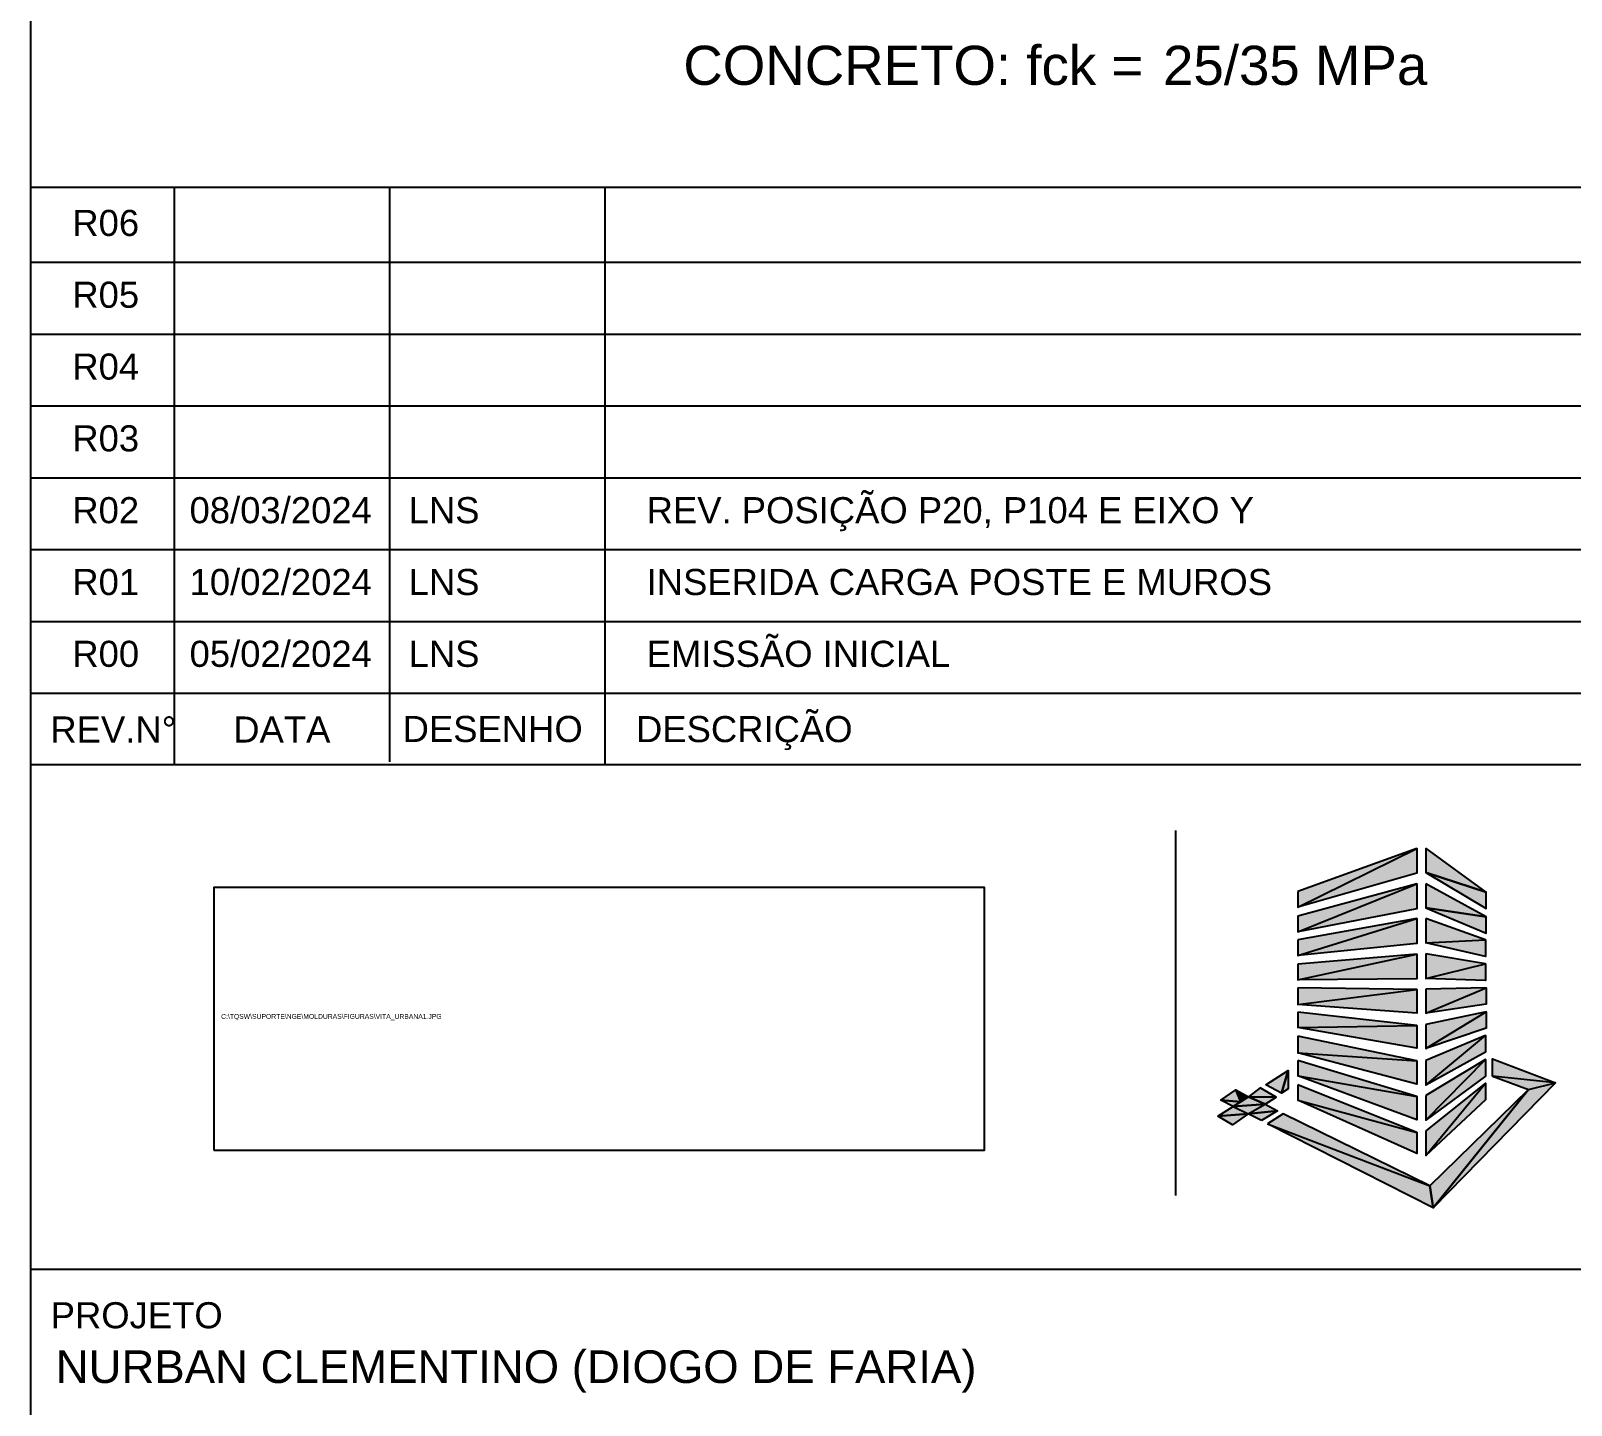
# Model space of a CAD drawing. Extents: x 0 to 119, y 0 to 84.
# Drawn here: x 100.4 to 112.21, y 8.58 to 19.12 of the extents above; entities that cross this region are included whole.
import ezdxf

# ---------------------------------------------------------------- set-up
doc = ezdxf.new("R2010")
doc.units = 0
doc.header["$MEASUREMENT"] = 0
for name, color, linetype in [('15', 12, 'CONTINUOUS'), ('3', 7, 'CONTINUOUS'), ('35', 255, 'CONTINUOUS'), ('40', 7, 'CONTINUOUS'), ('47', 7, 'CONTINUOUS'), ('48', 7, 'CONTINUOUS')]:
    doc.layers.add(name, color=color, linetype=linetype)
doc.styles.add('TQS_ARIAL', font='arial.ttf')

msp = doc.modelspace()

# ---------------------------------------------------------------- linework, layer by layer
at = {"layer": '3', "color": 7, "linetype": 'Continuous'}
for p, q in [((100.4, 1.2), (100.4, 13.306435)), ((100.4, 1.2), (100.4, 13.306435)), ((100.4, 1.2), (100.4, 13.306435)), ((100.4, 1.2), (100.4, 13.306435)), ((109.178321, 12.984023), (109.178321, 10.185748)), ((100.4, 1.2), (100.4, 12.787268)), ((100.4, 1.2), (100.4, 12.787268)), ((100.4, 1.2), (100.4, 12.487268)), ((100.4, 1.2), (100.4, 12.487268)), ((100.4, 1.2), (100.4, 12.487268)), ((100.4, 1.2), (100.4, 12.487268)), ((100.4, 1.2), (100.4, 12.487268)), ((100.4, 1.2), (100.4, 12.487268)), ((100.4, 9.622651), (117.9, 9.622651))]:
    msp.add_line(p, q, dxfattribs=at)
at = {"layer": '35', "color": 255, "linetype": 'Continuous'}
for points in [[(111.61085, 11.100285), (111.61085, 11.233446), (112.093054, 11.050403), (111.61085, 11.100285)], [(109.873525, 11.035078), (110.043641, 11.143797), (109.993532, 10.971469), (109.873525, 11.035078)], [(109.993532, 10.971469), (110.043641, 11.143797), (110.043259, 11.003274), (109.993532, 10.971469)], [(109.680257, 10.905474), (109.528123, 10.917667), (109.643023, 10.996817), (109.680257, 10.905474)], [(109.680257, 10.905474), (109.643023, 10.996817), (109.739635, 10.942586), (109.680257, 10.905474)], [(109.739635, 10.942586), (109.950859, 10.941101), (109.829332, 11.010701), (109.739635, 10.942586)], [(111.156688, 10.092411), (111.130222, 10.261129), (111.886533, 10.999944), (111.156688, 10.092411)], [(111.156688, 10.092411), (111.886533, 10.999944), (112.093054, 11.050403), (111.156688, 10.092411)], [(112.093054, 11.050403), (111.61085, 11.100285), (111.886533, 10.999944), (112.093054, 11.050403)], [(109.620879, 10.868361), (109.528123, 10.917667), (109.680257, 10.905474), (109.620879, 10.868361)], [(109.867952, 10.886396), (109.739635, 10.942586), (109.620879, 10.868361), (109.867952, 10.886396)], [(109.737862, 10.813302), (109.867952, 10.886396), (109.620879, 10.868361), (109.737862, 10.813302)], [(109.737862, 10.813302), (109.867952, 10.886396), (109.960609, 10.83583), (109.737862, 10.813302)], [(109.950859, 10.941101), (109.739635, 10.942586), (109.867952, 10.886396), (109.950859, 10.941101)], [(109.505161, 10.794825), (109.620879, 10.868361), (109.737862, 10.813302), (109.505161, 10.794825)], [(109.505161, 10.794825), (109.737862, 10.813302), (109.505161, 10.794825)], [(109.505161, 10.794825), (109.737862, 10.813302), (109.615533, 10.728623), (109.505161, 10.794825)], [(109.839219, 10.760634), (109.737862, 10.813302), (109.960609, 10.83583), (109.839219, 10.760634)], [(109.886053, 10.736937), (111.130222, 10.261129), (110.004891, 10.812608), (109.886053, 10.736937)], [(109.886053, 10.736937), (111.130222, 10.261129), (111.156688, 10.092411), (109.886053, 10.736937)]]:
    msp.add_lwpolyline(points, dxfattribs=at)
for points in [[(111.61085, 11.100285), (111.61085, 11.233446), (112.093054, 11.050403)], [(109.873525, 11.035078), (110.043641, 11.143797), (109.993532, 10.971469)], [(109.993532, 10.971469), (110.043641, 11.143797), (110.043259, 11.003274)], [(109.680257, 10.905474), (109.528123, 10.917667), (109.643023, 10.996817)], [(109.680257, 10.905474), (109.643023, 10.996817), (109.680257, 10.905474)], [(109.680257, 10.905474), (109.643023, 10.996817), (109.739635, 10.942586)], [(109.739635, 10.942586), (109.950859, 10.941101), (109.829332, 11.010701)], [(109.739635, 10.942586), (109.829332, 11.010701), (109.739635, 10.942586)], [(109.873525, 11.035078), (109.993532, 10.971469), (109.873525, 11.035078)], [(109.993532, 10.971469), (110.043259, 11.003274), (109.993532, 10.971469)], [(111.156688, 10.092411), (111.130222, 10.261129), (111.886533, 10.999944)], [(111.156688, 10.092411), (111.886533, 10.999944), (112.093054, 11.050403)], [(111.156688, 10.092411), (112.093054, 11.050403), (111.156688, 10.092411)], [(111.156688, 10.092411), (111.886533, 10.999944), (111.156688, 10.092411)], [(112.093054, 11.050403), (111.61085, 11.100285), (111.886533, 10.999944)], [(111.61085, 11.100285), (112.093054, 11.050403), (111.61085, 11.100285)], [(112.093054, 11.050403), (111.886533, 10.999944), (112.093054, 11.050403)], [(109.620879, 10.868361), (109.528123, 10.917667), (109.680257, 10.905474)], [(109.867952, 10.886396), (109.739635, 10.942586), (109.620879, 10.868361)], [(109.620879, 10.868361), (109.680257, 10.905474), (109.620879, 10.868361)], [(109.737862, 10.813302), (109.867952, 10.886396), (109.620879, 10.868361)], [(109.867952, 10.886396), (109.620879, 10.868361), (109.867952, 10.886396)], [(109.680257, 10.905474), (109.739635, 10.942586), (109.680257, 10.905474)], [(109.737862, 10.813302), (109.867952, 10.886396), (109.960609, 10.83583)], [(109.950859, 10.941101), (109.739635, 10.942586), (109.867952, 10.886396)], [(109.950859, 10.941101), (109.867952, 10.886396), (109.950859, 10.941101)], [(109.505161, 10.794825), (109.620879, 10.868361), (109.737862, 10.813302)], [(109.505161, 10.794825), (109.737862, 10.813302), (109.505161, 10.794825)], [(109.505161, 10.794825), (109.737862, 10.813302), (109.615533, 10.728623)], [(109.505161, 10.794825), (109.615533, 10.728623), (109.505161, 10.794825)], [(109.737862, 10.813302), (109.620879, 10.868361), (109.737862, 10.813302)], [(109.737862, 10.813302), (109.960609, 10.83583), (109.737862, 10.813302)], [(109.839219, 10.760634), (109.737862, 10.813302), (109.960609, 10.83583)], [(109.839219, 10.760634), (109.960609, 10.83583), (109.839219, 10.760634)], [(109.886053, 10.736937), (111.130222, 10.261129), (110.004891, 10.812608)], [(109.886053, 10.736937), (110.004891, 10.812608), (109.886053, 10.736937)], [(109.886053, 10.736937), (111.130222, 10.261129), (111.156688, 10.092411)], [(109.886053, 10.736937), (111.156688, 10.092411), (109.886053, 10.736937)]]:
    msp.add_solid(points, dxfattribs=at)
at = {"layer": '40', "linetype": 'Continuous'}
for p, q in [((100.4, 0.999998), (100.4, 83.099999)), ((100.4, 17.916969), (117.9, 17.916969)), ((101.50119, 13.487208), (101.50119, 17.916969)), ((103.152976, 13.512208), (103.152976, 17.916969)), ((104.804762, 13.487208), (104.804762, 17.916969)), ((100.4, 17.341374), (117.9, 17.341374)), ((100.4, 16.790779), (117.9, 16.790779)), ((100.4, 16.240184), (117.9, 16.240184)), ((100.4, 15.689588), (117.9, 15.689588)), ((100.4, 15.138993), (117.9, 15.138993)), ((100.4, 14.588398), (117.9, 14.588398)), ((100.4, 14.037803), (117.9, 14.037803)), ((117.9, 13.48906), (100.4, 13.48906))]:
    msp.add_line(p, q, dxfattribs=at)
msp.add_lwpolyline([(101.804915, 10.535054), (107.713889, 10.535054), (107.713889, 12.54662), (101.804915, 12.54662), (101.804915, 10.535054)], dxfattribs=at)
at = {"layer": '47', "linetype": 'Continuous'}
for points in [[(111.100355, 12.848823), (111.100355, 12.662247), (111.562133, 12.513322), (111.100355, 12.848823)], [(111.562133, 12.513322), (111.100355, 12.662247), (111.562133, 12.386335), (111.562133, 12.513322)], [(111.100355, 12.576519), (111.100355, 12.39194), (111.562031, 12.323464), (111.100355, 12.576519)], [(111.562031, 12.323464), (111.100355, 12.39194), (111.562031, 12.196477), (111.562031, 12.323464)], [(111.100355, 12.31069), (111.100355, 12.122894), (111.556402, 12.145555), (111.100355, 12.31069)], [(111.556402, 12.145555), (111.556402, 12.018568), (111.100355, 12.122894), (111.556402, 12.145555)], [(111.100355, 12.038385), (111.100355, 11.849737), (111.556299, 11.962829), (111.100355, 12.038385)], [(111.556299, 11.962829), (111.556299, 11.835842), (111.100355, 11.849737), (111.556299, 11.962829)], [(111.100355, 11.76967), (111.100355, 11.583426), (111.562133, 11.779246), (111.100355, 11.76967)], [(111.562133, 11.779246), (111.562133, 11.652259), (111.100355, 11.583426), (111.562133, 11.779246)], [(111.100355, 11.497365), (111.100355, 11.312569), (111.562031, 11.595501), (111.100355, 11.497365)], [(111.562031, 11.595501), (111.562031, 11.468514), (111.100355, 11.312569), (111.562031, 11.595501)], [(111.100355, 11.221965), (111.100355, 11.033424), (111.556402, 11.412188), (111.100355, 11.221965)], [(111.556402, 11.412188), (111.556402, 11.285201), (111.100355, 11.033424), (111.556402, 11.412188)], [(111.100355, 10.951904), (111.100355, 10.763362), (111.556402, 11.22904), (111.100355, 10.951904)], [(111.556402, 11.22904), (111.556402, 11.102053), (111.100355, 10.763362), (111.556402, 11.22904)], [(111.100355, 10.681842), (111.100355, 10.493301), (111.556402, 11.046927), (111.100355, 10.681842)], [(111.556402, 11.046927), (111.556402, 10.91994), (111.100355, 10.493301), (111.556402, 11.046927)]]:
    msp.add_lwpolyline(points, dxfattribs=at)
for points in [[(111.100355, 12.848823), (111.100355, 12.662247), (111.562133, 12.513322)], [(111.100355, 12.848823), (111.562133, 12.513322), (111.100355, 12.848823)], [(111.562133, 12.513322), (111.100355, 12.662247), (111.562133, 12.386335)], [(111.100355, 12.576519), (111.100355, 12.39194), (111.562031, 12.323464)], [(111.100355, 12.576519), (111.562031, 12.323464), (111.100355, 12.576519)], [(111.562133, 12.513322), (111.562133, 12.386335), (111.562133, 12.513322)], [(111.562031, 12.323464), (111.100355, 12.39194), (111.562031, 12.196477)], [(111.100355, 12.31069), (111.100355, 12.122894), (111.556402, 12.145555)], [(111.100355, 12.31069), (111.556402, 12.145555), (111.100355, 12.31069)], [(111.562031, 12.323464), (111.562031, 12.196477), (111.562031, 12.323464)], [(111.556402, 12.145555), (111.556402, 12.018568), (111.100355, 12.122894)], [(111.556402, 12.145555), (111.100355, 12.122894), (111.556402, 12.145555)], [(111.100355, 12.038385), (111.100355, 11.849737), (111.556299, 11.962829)], [(111.100355, 12.038385), (111.556299, 11.962829), (111.100355, 12.038385)], [(111.556299, 11.962829), (111.556299, 11.835842), (111.100355, 11.849737)], [(111.556299, 11.962829), (111.100355, 11.849737), (111.556299, 11.962829)], [(111.100355, 11.76967), (111.100355, 11.583426), (111.562133, 11.779246)], [(111.100355, 11.76967), (111.562133, 11.779246), (111.100355, 11.76967)], [(111.562133, 11.779246), (111.562133, 11.652259), (111.100355, 11.583426)], [(111.562133, 11.779246), (111.100355, 11.583426), (111.562133, 11.779246)], [(111.100355, 11.497365), (111.100355, 11.312569), (111.562031, 11.595501)], [(111.100355, 11.497365), (111.562031, 11.595501), (111.100355, 11.497365)], [(111.562031, 11.595501), (111.562031, 11.468514), (111.100355, 11.312569)], [(111.562031, 11.595501), (111.100355, 11.312569), (111.562031, 11.595501)], [(111.100355, 11.221965), (111.100355, 11.033424), (111.556402, 11.412188)], [(111.100355, 11.221965), (111.556402, 11.412188), (111.100355, 11.221965)], [(111.556402, 11.412188), (111.556402, 11.285201), (111.100355, 11.033424)], [(111.556402, 11.412188), (111.100355, 11.033424), (111.556402, 11.412188)], [(111.100355, 10.951904), (111.100355, 10.763362), (111.556402, 11.22904)], [(111.100355, 10.951904), (111.556402, 11.22904), (111.100355, 10.951904)], [(111.556402, 11.22904), (111.556402, 11.102053), (111.100355, 10.763362)], [(111.556402, 11.22904), (111.100355, 10.763362), (111.556402, 11.22904)], [(111.100355, 10.681842), (111.100355, 10.493301), (111.556402, 11.046927)], [(111.100355, 10.681842), (111.556402, 11.046927), (111.100355, 10.681842)], [(111.556402, 11.046927), (111.556402, 10.91994), (111.100355, 10.493301)], [(111.556402, 11.046927), (111.100355, 10.493301), (111.556402, 11.046927)]]:
    msp.add_solid(points, dxfattribs=at)
at = {"layer": '48', "linetype": 'Continuous'}
for points in [[(110.117563, 12.515939), (110.117563, 12.396128), (111.029879, 12.847995), (110.117563, 12.515939)], [(110.117563, 12.396128), (111.029879, 12.847995), (111.029879, 12.657731), (110.117563, 12.396128)], [(110.11839, 12.328158), (110.11839, 12.208348), (111.029879, 12.575691), (110.11839, 12.328158)], [(111.029879, 12.575691), (111.029879, 12.385427), (110.11839, 12.208348), (111.029879, 12.575691)], [(110.117563, 12.147355), (110.117563, 12.027545), (111.029879, 12.309861), (110.117563, 12.147355)], [(111.029879, 12.309861), (111.029879, 12.119597), (110.117563, 12.027545), (111.029879, 12.309861)], [(110.11839, 11.959575), (110.11839, 11.839764), (111.029879, 12.037557), (110.11839, 11.959575)], [(111.029879, 12.037557), (111.029879, 11.847293), (110.11839, 11.839764), (111.029879, 12.037557)], [(110.11839, 11.778808), (110.11839, 11.650659), (111.029879, 11.765253), (110.11839, 11.778808)], [(111.029879, 11.765253), (111.029879, 11.584081), (110.11839, 11.650659), (111.029879, 11.765253)], [(110.11839, 11.592513), (110.11839, 11.475067), (111.029879, 11.48862), (110.11839, 11.592513)], [(111.029879, 11.48862), (111.029879, 11.315269), (110.11839, 11.475067), (111.029879, 11.48862)], [(110.11839, 11.407799), (110.11839, 11.279867), (111.029879, 11.219808), (110.11839, 11.407799)], [(111.029879, 11.219808), (111.029879, 11.040648), (110.11839, 11.279867), (111.029879, 11.219808)], [(110.11839, 11.22125), (110.11839, 11.10425), (111.029879, 10.945187), (110.11839, 11.22125)], [(111.029879, 10.945187), (111.029879, 10.766026), (110.11839, 11.10425), (111.029879, 10.945187)], [(110.11839, 11.034461), (110.11839, 10.917462), (111.029879, 10.670565), (110.11839, 11.034461)], [(111.029879, 10.670565), (111.029879, 10.508541), (110.11839, 10.917462), (111.029879, 10.670565)]]:
    msp.add_lwpolyline(points, dxfattribs=at)
for points in [[(110.117563, 12.515939), (110.117563, 12.396128), (111.029879, 12.847995)], [(110.117563, 12.515939), (111.029879, 12.847995), (110.117563, 12.515939)], [(110.117563, 12.396128), (111.029879, 12.847995), (111.029879, 12.657731)], [(110.117563, 12.396128), (111.029879, 12.657731), (110.117563, 12.396128)], [(110.11839, 12.328158), (110.11839, 12.208348), (111.029879, 12.575691)], [(110.11839, 12.328158), (111.029879, 12.575691), (110.11839, 12.328158)], [(111.029879, 12.575691), (111.029879, 12.385427), (110.11839, 12.208348)], [(111.029879, 12.575691), (110.11839, 12.208348), (111.029879, 12.575691)], [(110.117563, 12.147355), (110.117563, 12.027545), (111.029879, 12.309861)], [(110.117563, 12.147355), (111.029879, 12.309861), (110.117563, 12.147355)], [(111.029879, 12.309861), (111.029879, 12.119597), (110.117563, 12.027545)], [(111.029879, 12.309861), (110.117563, 12.027545), (111.029879, 12.309861)], [(110.11839, 11.959575), (110.11839, 11.839764), (111.029879, 12.037557)], [(110.11839, 11.959575), (111.029879, 12.037557), (110.11839, 11.959575)], [(111.029879, 12.037557), (111.029879, 11.847293), (110.11839, 11.839764)], [(111.029879, 12.037557), (110.11839, 11.839764), (111.029879, 12.037557)], [(110.11839, 11.778808), (110.11839, 11.650659), (111.029879, 11.765253)], [(110.11839, 11.778808), (111.029879, 11.765253), (110.11839, 11.778808)], [(111.029879, 11.765253), (111.029879, 11.584081), (110.11839, 11.650659)], [(111.029879, 11.765253), (110.11839, 11.650659), (111.029879, 11.765253)], [(110.11839, 11.592513), (110.11839, 11.475067), (111.029879, 11.48862)], [(110.11839, 11.592513), (111.029879, 11.48862), (110.11839, 11.592513)], [(111.029879, 11.48862), (111.029879, 11.315269), (110.11839, 11.475067)], [(111.029879, 11.48862), (110.11839, 11.475067), (111.029879, 11.48862)], [(110.11839, 11.407799), (110.11839, 11.279867), (111.029879, 11.219808)], [(110.11839, 11.407799), (111.029879, 11.219808), (110.11839, 11.407799)], [(111.029879, 11.219808), (111.029879, 11.040648), (110.11839, 11.279867)], [(111.029879, 11.219808), (110.11839, 11.279867), (111.029879, 11.219808)], [(110.11839, 11.22125), (110.11839, 11.10425), (111.029879, 10.945187)], [(110.11839, 11.22125), (111.029879, 10.945187), (110.11839, 11.22125)], [(111.029879, 10.945187), (111.029879, 10.766026), (110.11839, 11.10425)], [(111.029879, 10.945187), (110.11839, 11.10425), (111.029879, 10.945187)], [(110.11839, 11.034461), (110.11839, 10.917462), (111.029879, 10.670565)], [(110.11839, 11.034461), (111.029879, 10.670565), (110.11839, 11.034461)], [(111.029879, 10.670565), (111.029879, 10.508541), (110.11839, 10.917462)], [(111.029879, 10.670565), (110.11839, 10.917462), (111.029879, 10.670565)]]:
    msp.add_solid(points, dxfattribs=at)

# ---------------------------------------------------------------- texts
at = {"layer": '15', "color": 12, "linetype": 'Continuous', "style": 'TQS_ARIAL'}
for s, p in [('CONCRETO: fck = ', (105.404623, 18.701565)), ('25/35 MPa', (109.08393, 18.701565))]:
    msp.add_text(s, height=0.3, dxfattribs=at).set_placement(p)
at = {"layer": '3', "color": 7, "linetype": 'Continuous', "style": 'TQS_ARIAL'}
for s, height, p in [('R06', 0.2, (100.718379, 17.54314)), ('R05', 0.2, (100.718379, 16.992545)), ('R04', 0.2, (100.718379, 16.44195)), ('R03', 0.2, (100.718379, 15.891355)), ('REV. POSIÇÃO P20, P104 E EIXO Y', 0.2, (105.123141, 15.340759)), ('R02', 0.2, (100.718379, 15.340759)), ('08/03/2024', 0.2, (101.617699, 15.340759)), ('LNS', 0.2, (103.297929, 15.340759)), ('R01', 0.2, (100.718379, 14.790164)), ('10/02/2024', 0.2, (101.617699, 14.790164)), ('LNS', 0.2, (103.297929, 14.790164)), ('INSERIDA CARGA POSTE E MUROS', 0.2, (105.123141, 14.790164)), ('R00', 0.2, (100.718379, 14.239569)), ('05/02/2024', 0.2, (101.617699, 14.239569)), ('LNS', 0.2, (103.297929, 14.239569)), ('EMISSÃO INICIAL', 0.2, (105.123141, 14.239569)), ('PROJETO', 0.2, (100.552482, 9.16843)), ('NURBAN CLEMENTINO (DIOGO DE FARIA)', 0.25, (100.590875, 8.748936))]:
    msp.add_text(s, height=height, dxfattribs=at).set_placement(p)
at = {"layer": '40', "linetype": 'Continuous', "style": 'TQS_ARIAL'}
for s, height, p in [('REV.N%%d', 0.2, (100.55, 13.659207)), ('DATA', 0.2, (101.952703, 13.659207)), ('DESENHO', 0.2, (103.251683, 13.663395)), ('DESCRIÇÃO', 0.2, (105.041839, 13.662348)), ('C:\\TQSW\\SUPORTE\\NGE\\MOLDURAS\\FIGURAS\\VITA_URBANA1.JPG', 0.037251, (101.859628, 11.540837))]:
    msp.add_text(s, height=height, dxfattribs=at).set_placement(p)

doc.saveas('drawing.dxf')
